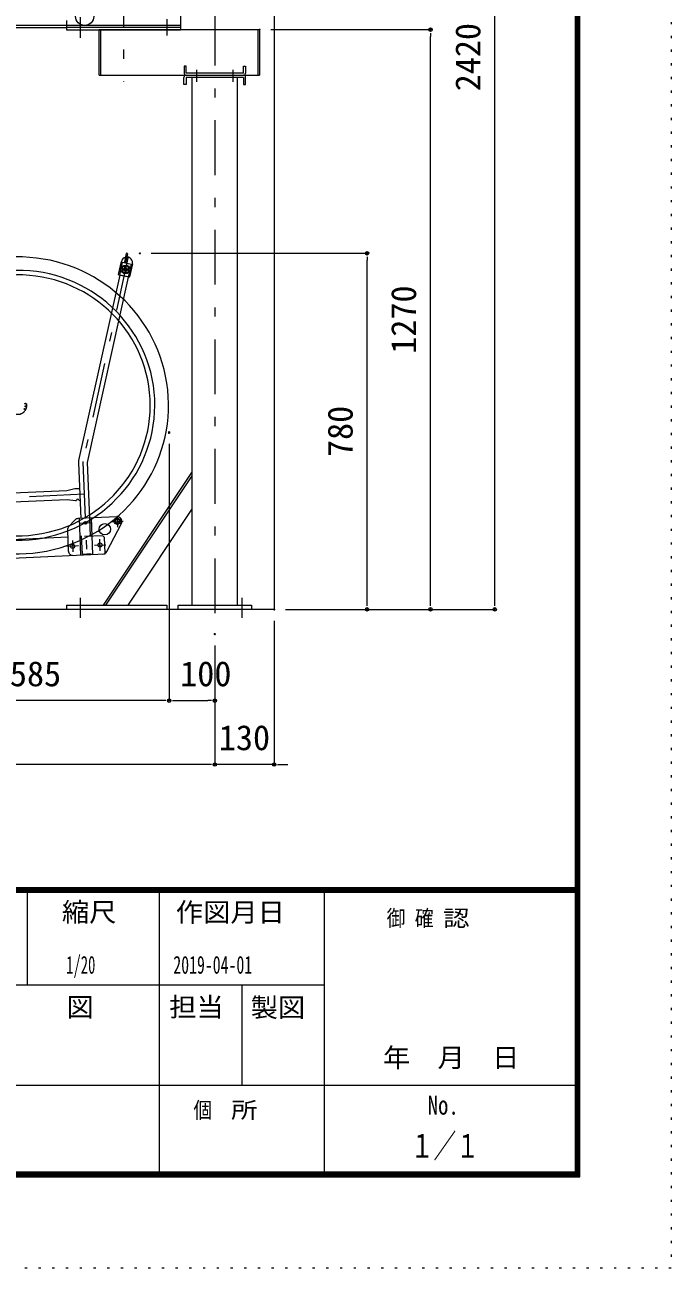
# Model space of a CAD drawing. Units: millimetres, scale not verified. Extents: x -5940 to 5940, y -4200 to 4200.
# Drawn here: x 4525 to 5940, y -4200 to -1476 of the extents above; entities that cross this region are included whole.
import ezdxf
from ezdxf.enums import TextEntityAlignment as Align

# ---------------------------------------------------------------- set-up
doc = ezdxf.new("R2010")
doc.units = ezdxf.units.MM
doc.header["$LTSCALE"] = 10
doc.header["$PDMODE"] = 32
doc.header["$PDSIZE"] = 2
for name, pattern in [('USER2', [24, 12, -5, 2, -5]), ('USER3', [25, 6, -5, 2, -5, 2, -5]), ('USER4', [3, 0.5, -2.5]), ('USER5', [10, 4, -6])]:
    doc.linetypes.add(name, pattern=pattern)
for name, color, linetype, lineweight in [('0-0_0', 7, 'Continuous', 18), ('0-2_2-0BOLD', 7, 'Continuous', 18), ('0-4_2-2CENTER', 3, 'USER2', 18), ('0-7_2-7RACK', 5, 'Continuous', 18), ('0-8_F-F', 5, 'Continuous', 18), ('0-9_F-E_J_ADD', 5, 'USER4', 18), ('0-A_CSLAYER3', 4, 'Continuous', 18), ('1-1_2ラック-Cラック奥', 7, 'Continuous', 18), ('1-8_2-03BODL', 2, 'Continuous', 18), ('1-A_3-GLEVEL', 5, 'Continuous', 18)]:
    doc.layers.add(name, color=color, linetype=linetype, lineweight=lineweight)
doc.layers.add('0-1_0-F', color=7, linetype='Continuous')
doc.layers.add('1-9_Defpoints', color=7, linetype='Continuous')
doc.styles.add('ＭＳ ゴシック', font='')
doc.styles.get('ＭＳ ゴシック').set_extended_font_data('MS Gothic')

# ---------------------------------------------------------------- blocks, each defined once
blk = doc.blocks.new('hb')
at = {"layer": '0-A_CSLAYER3', "color": 7}
for p, q in [((10805.87, 6485.58), (10805.87, 6434.88)), ((10555.87, 6454.89), (10555.87, 6434.88)), ((10555.87, 6434.88), (10805.87, 6434.88))]:
    blk.add_line(p, q, dxfattribs=at)
at = {"layer": '0-A_CSLAYER3', "color": 3}
for p, q in [((10585.87, 6462.45), (10585.87, 6417.23)), ((10775.87, 6457.91), (10775.87, 6422.08)), ((10805.87, 6443.99), (9485.99, 6443.99)), ((10805.87, 6439.38), (10555.87, 6439.38))]:
    blk.add_line(p, q, dxfattribs=at)
at = {"layer": '0-A_CSLAYER3', "color": 7}
blk.add_lwpolyline([(9495.87, 6442.58), (9495.87, 6439.38), (10555.87, 6439.38)], dxfattribs=at)
at = {"layer": '0-A_CSLAYER3', "color": 3}
blk.add_circle((10595.87, 6463.99), 20, dxfattribs=at)
blk = doc.blocks.new('jr')
at = {"layer": '1-8_2-03BODL', "color": 6}
for major_axis, start_param, end_param in [((330.2, 0), 3.5186118, 7.8245809), ((300.2, 0), 3.2669578, 7.8714325), ((290.2, 0), 3.267249, 7.8711438)]:
    blk.add_ellipse((17281.34, 6085.51), major_axis=major_axis, ratio=0.984808, start_param=start_param, end_param=end_param, dxfattribs=at)
at = {"layer": '1-8_2-03BODL', "color": 6, "linetype": 'USER3'}
for centre, major_axis, start_param, end_param in [((17281.34, 6085.51), (20, 0), 3.3803232, 7.7544159), ((17296.27, 6076.76), (1, 0), 6.2831853, 12.5663706), ((17298.31, 6088.55), (1, 0), 6.2831853, 12.5663706), ((17298.32, 6082.47), (1, 0), 6.2831853, 12.5663706)]:
    blk.add_ellipse(centre, major_axis=major_axis, ratio=0.984808, start_param=start_param, end_param=end_param, dxfattribs=at)
blk = doc.blocks.new('ccrh')
at = {"layer": '1-1_2ラック-Cラック奥', "color": 3, "linetype": 'USER2'}
for p, q in [((10715.84, 2791.69), (10616.34, 2342.86)), ((10697.42, 2766.35), (10721.83, 2760.94)), ((10616.12, 2340.39), (10624.93, 2138.58)), ((10619.15, 2270.95), (10259.5, 2255.25)), ((10609.39, 2207.97), (10634.37, 2209.06)), ((10679.33, 2211.02), (10704.3, 2212.11)), ((10691.27, 2224.06), (10692.36, 2199.08)), ((10606.58, 2157.8), (10581.6, 2156.71)), ((10593.55, 2169.74), (10594.64, 2144.76)), ((10641.55, 2159.32), (10666.52, 2160.42)), ((10654.58, 2147.38), (10653.49, 2172.36))]:
    blk.add_line(p, q, dxfattribs=at)
at = {"layer": '1-1_2ラック-Cラック奥'}
for p, q in [((10694.63, 2752.63), (10700.91, 2780.94)), ((10711.48, 2798.57), (10707.26, 2779.53)), ((10713.92, 2798.03), (10709.7, 2778.99)), ((10713.54, 2798.62), (10712.07, 2798.95)), ((10697.1, 2751.05), (10607.06, 2344.91)), ((10706.7, 2764.52), (10702.65, 2764.34)), ((10706.79, 2762.52), (10702.74, 2762.34)), ((10708.5, 2766.48), (10708.32, 2770.53)), ((10708.75, 2760.72), (10708.93, 2756.67)), ((10710.5, 2766.56), (10710.32, 2770.62)), ((10710.75, 2760.81), (10710.93, 2756.75)), ((10712.46, 2764.77), (10716.51, 2764.94)), ((10712.55, 2762.77), (10716.6, 2762.95)), ((10724.83, 2775.64), (10718.55, 2747.32)), ((10715.65, 2746.94), (10625.61, 2340.8)), ((10606.63, 2339.97), (10611.95, 2218.09)), ((10625.61, 2340.8), (10630.94, 2218.92)), ((10607.72, 2257.79), (10610.22, 2257.9)), ((10598.67, 2214.58), (10585.15, 2199.83)), ((10691.38, 2221.56), (10605.6, 2217.81)), ((10607.96, 2217.92), (10611.45, 2137.99)), ((10638.42, 2139.17), (10634.93, 2219.09)), ((10668.69, 2145.5), (10700.68, 2206.95)), ((10582.54, 2192.64), (10584.54, 2146.83)), ((10583.23, 2176.8), (10263.53, 2162.84)), ((9251.25, 2078.17), (10664.9, 2140.33)), ((10615.36, 2140.16), (10634.34, 2140.99)), ((10664.9, 2140.33), (10664.85, 2141.47))]:
    blk.add_line(p, q, dxfattribs=at)
at = {"layer": '1-1_2ラック-Cラック奥', "color": 3, "linetype": 'USER5'}
for p, q in [((10615.36, 2140.16), (10611.95, 2218.09)), ((10630.94, 2218.92), (10634.34, 2140.99)), ((10660.15, 2180.16), (10583.23, 2176.8)), ((10660.15, 2180.16), (10663.28, 2177.29)), ((10663.28, 2177.29), (10664.85, 2141.47))]:
    blk.add_line(p, q, dxfattribs=at)
blk.add_lwpolyline([(10697.1, 2751.05), (10703.38, 2779.37), (10721.93, 2775.25), (10715.65, 2746.94)], dxfattribs=at)
at = {"layer": '1-1_2ラック-Cラック奥'}
blk.add_lwpolyline([(10695.39, 2751.43), (10694.63, 2752.63), (10718.55, 2747.32), (10717.36, 2746.56)], close=True, dxfattribs=at)
for points in [[(10609.11, 2283.18), (10599.12, 2282.74), (10581.41, 2278.82), (10259.08, 2264.74)], [(10259.91, 2245.76), (10582.24, 2259.83), (10600.22, 2257.47), (10602.72, 2257.57)]]:
    blk.add_lwpolyline(points, dxfattribs=at)
for centre, radius in [((10709.62, 2763.64), 9.6), ((10709.62, 2763.64), 3.75), ((10621.88, 2208.51), 3.25), ((10664.54, 2194.36), 12.5), ((10691.81, 2211.57), 6.9), ((10691.81, 2211.57), 4.5), ((10594.09, 2157.25), 4.5), ((10654.03, 2159.87), 4.5)]:
    blk.add_circle(centre, radius, dxfattribs=at)
for centre, radius, start, end in [((10712.87, 2778.29), 12.25, 105.49456, 167.5), ((10711.97, 2798.46), 0.5, 77.5, 167.5), ((10712.87, 2778.29), 12.25, 347.5, 92.88514), ((10713.43, 2798.14), 0.5, 347.5, 77.5), ((10709.62, 2763.64), 7.6, 104.697, 170.303), ((10702.63, 2764.84), 0.5, 170.303, 272.5), ((10702.76, 2761.84), 0.5, 92.5, 194.697), ((10709.62, 2763.64), 7.6, 194.697, 260.303), ((10709.62, 2763.64), 3.05, 163.361, 201.639), ((10707.82, 2770.51), 0.5, 2.5, 104.697), ((10708.43, 2756.64), 0.5, 260.303, 2.5), ((10709.62, 2763.64), 3.05, 73.361, 111.639), ((10709.62, 2763.64), 3.05, 253.361, 291.639), ((10710.82, 2770.64), 0.5, 80.303, 182.5), ((10709.62, 2763.64), 7.6, 14.697, 80.303), ((10711.43, 2756.77), 0.5, 182.5, 284.697), ((10709.62, 2763.64), 7.6, 284.697, 350.303), ((10709.62, 2763.64), 3.05, 343.361, 21.639), ((10716.49, 2765.44), 0.5, 272.5, 14.697), ((10716.62, 2762.45), 0.5, 350.303, 92.5), ((10625.61, 2340.8), 19, 167.5, 182.5), ((10605.22, 2257.68), 2.5, 2.5, 182.5), ((10606.04, 2207.82), 10, 92.5, 137.5), ((10691.81, 2211.57), 10, 332.5, 92.5), ((10592.53, 2193.08), 10, 137.5, 182.5), ((10594.53, 2147.26), 10, 182.5, 272.5), ((10659.82, 2150.11), 10, 272.5, 332.5)]:
    blk.add_arc(centre, radius, start, end, dxfattribs=at)
at = {"layer": '1-1_2ラック-Cラック奥', "color": 3, "linetype": 'USER2'}
blk.add_arc((10625.61, 2340.8), 9.5, 167.5, 182.5, dxfattribs=at)
blk = doc.blocks.new('_DOT')
at = {"layer": '0-0_0', "lineweight": 9}
for p, q in [((-0.5, 0), (-1, 0)), ((0.25, 0), (-0.25, 0))]:
    blk.add_line(p, q, dxfattribs=at)
blk.add_circle((0, 0), 0.25, dxfattribs=at)
blk = doc.blocks.new('D93')
at = {"layer": '1-9_Defpoints'}
for p in [(10780.87, 1831.17), (10195.87, 1433.27), (10195.87, 1243.27)]:
    blk.add_point(p, dxfattribs=at)
at = {"layer": '1-A_3-GLEVEL'}
for p, q in [((10780.87, 1806.17), (10780.87, 1243.27)), ((10195.87, 1408.27), (10195.87, 1243.27)), ((10765.87, 1243.27), (10210.87, 1243.27))]:
    blk.add_line(p, q, dxfattribs=at)
at = {"layer": '1-A_3-GLEVEL', "xscale": 15, "yscale": 15, "rotation": 180}
blk.add_blockref('_DOT', (10195.87, 1243.27), dxfattribs=at)
at = {"layer": '1-A_3-GLEVEL', "xscale": 15, "yscale": 15}
blk.add_blockref('_DOT', (10780.87, 1243.27), dxfattribs=at)
at = {"layer": '1-A_3-GLEVEL', "color": 7, "style": 'ＭＳ ゴシック'}
blk.add_text('585', height=54.99, dxfattribs=at).set_placement((10432.12, 1258.27), align=Align.BOTTOM_LEFT)
blk = doc.blocks.new('D95')
at = {"layer": '1-9_Defpoints'}
for p in [(10780.87, 1829.92), (10880.87, 1389.17), (10880.87, 1243.27)]:
    blk.add_point(p, dxfattribs=at)
at = {"layer": '1-A_3-GLEVEL'}
for p, q in [((10780.87, 1804.92), (10780.87, 1243.27)), ((10880.87, 1364.17), (10880.87, 1243.27)), ((10795.87, 1243.27), (10865.87, 1243.27))]:
    blk.add_line(p, q, dxfattribs=at)
at = {"layer": '1-A_3-GLEVEL', "xscale": 15, "yscale": 15, "rotation": 180}
blk.add_blockref('_DOT', (10780.87, 1243.27), dxfattribs=at)
at = {"layer": '1-A_3-GLEVEL', "xscale": 15, "yscale": 15}
blk.add_blockref('_DOT', (10880.87, 1243.27), dxfattribs=at)
at = {"layer": '1-A_3-GLEVEL', "color": 7, "style": 'ＭＳ ゴシック'}
blk.add_text('100', height=54.99, dxfattribs=at).set_placement((10805.02, 1258.27), align=Align.BOTTOM_LEFT)
blk = doc.blocks.new('D96')
at = {"layer": '1-9_Defpoints'}
for p in [(11010.87, 1443.27), (10880.87, 1389.17), (10880.87, 1103.27)]:
    blk.add_point(p, dxfattribs=at)
at = {"layer": '1-A_3-GLEVEL'}
for p, q in [((11010.87, 1418.27), (11010.87, 1103.27)), ((10880.87, 1364.17), (10880.87, 1103.27)), ((10865.87, 1103.27), (10850.87, 1103.27)), ((11010.87, 1103.27), (10880.87, 1103.27)), ((11025.87, 1103.27), (11040.87, 1103.27))]:
    blk.add_line(p, q, dxfattribs=at)
at = {"layer": '1-A_3-GLEVEL', "xscale": 15, "yscale": 15}
blk.add_blockref('_DOT', (10880.87, 1103.27), dxfattribs=at)
at = {"layer": '1-A_3-GLEVEL', "xscale": 15, "yscale": 15, "rotation": 180}
blk.add_blockref('_DOT', (11010.87, 1103.27), dxfattribs=at)
at = {"layer": '1-A_3-GLEVEL', "color": 7, "style": 'ＭＳ ゴシック'}
blk.add_text('130', height=54.99, dxfattribs=at).set_placement((10889.62, 1118.27), align=Align.BOTTOM_LEFT)
blk = doc.blocks.new('D97')
at = {"layer": '1-9_Defpoints'}
blk.add_point((10880.87, 1389.17), dxfattribs=at)
at = {"layer": '1-A_3-GLEVEL'}
for p, q in [((10880.87, 1364.17), (10880.87, 1103.27)), ((10865.87, 1103.27), (8845.87, 1103.27))]:
    blk.add_line(p, q, dxfattribs=at)
at = {"layer": '1-A_3-GLEVEL', "xscale": 15, "yscale": 15}
blk.add_blockref('_DOT', (10880.87, 1103.27), dxfattribs=at)
blk = doc.blocks.new('D102')
at = {"layer": '1-9_Defpoints'}
for p in [(10716.79, 2223.27), (11214.2, 2223.27), (11010.87, 1443.27)]:
    blk.add_point(p, dxfattribs=at)
at = {"layer": '1-A_3-GLEVEL'}
for p, q in [((10741.79, 2223.27), (11214.2, 2223.27)), ((11214.2, 1458.27), (11214.2, 2208.27)), ((11035.87, 1443.27), (11214.2, 1443.27))]:
    blk.add_line(p, q, dxfattribs=at)
at = {"layer": '1-A_3-GLEVEL', "xscale": 15, "yscale": 15}
for p, rotation in [((11214.2, 2223.27), 90), ((11214.2, 1443.27), 270)]:
    blk.add_blockref('_DOT', p, dxfattribs=dict(at, rotation=rotation))
at = {"layer": '1-A_3-GLEVEL', "color": 7, "style": 'ＭＳ ゴシック'}
blk.add_text('780', height=54.99, rotation=90, dxfattribs=at).set_placement((11199.2, 1777.02), align=Align.BOTTOM_LEFT)
blk = doc.blocks.new('D103')
at = {"layer": '1-9_Defpoints'}
for p in [(10978.87, 2713.27), (11353.15, 2713.27), (11010.87, 1443.27)]:
    blk.add_point(p, dxfattribs=at)
at = {"layer": '1-A_3-GLEVEL'}
for p, q in [((11003.87, 2713.27), (11353.15, 2713.27)), ((11353.15, 1458.27), (11353.15, 2698.27)), ((11035.87, 1443.27), (11353.15, 1443.27))]:
    blk.add_line(p, q, dxfattribs=at)
at = {"layer": '1-A_3-GLEVEL', "xscale": 15, "yscale": 15}
for p, rotation in [((11353.15, 2713.27), 90), ((11353.15, 1443.27), 270)]:
    blk.add_blockref('_DOT', p, dxfattribs=dict(at, rotation=rotation))
at = {"layer": '1-A_3-GLEVEL', "color": 7, "style": 'ＭＳ ゴシック'}
blk.add_text('1270', height=54.99, rotation=90, dxfattribs=at).set_placement((11338.15, 2003.27), align=Align.BOTTOM_LEFT)
blk = doc.blocks.new('D104')
at = {"layer": '1-9_Defpoints'}
for p in [(10498.64, 3863.27), (11493.85, 3863.27), (11010.87, 1443.27)]:
    blk.add_point(p, dxfattribs=at)
at = {"layer": '1-A_3-GLEVEL'}
for p, q in [((10523.64, 3863.27), (11493.85, 3863.27)), ((11493.85, 1458.27), (11493.85, 3848.27)), ((11035.87, 1443.27), (11493.85, 1443.27))]:
    blk.add_line(p, q, dxfattribs=at)
at = {"layer": '1-A_3-GLEVEL', "xscale": 15, "yscale": 15}
for p, rotation in [((11493.85, 3863.27), 90), ((11493.85, 1443.27), 270)]:
    blk.add_blockref('_DOT', p, dxfattribs=dict(at, rotation=rotation))
at = {"layer": '1-A_3-GLEVEL', "color": 7, "style": 'ＭＳ ゴシック'}
blk.add_text('2420', height=54.99, rotation=90, dxfattribs=at).set_placement((11478.85, 2578.27), align=Align.BOTTOM_LEFT)

msp = doc.modelspace()

# ---------------------------------------------------------------- linework, layer by layer
at = {"layer": '0-2_2-0BOLD', "color": 3, "linetype": 'USER2'}
msp.add_line((4940.87, -1445.29), (4940.87, -2810.83), dxfattribs=at)
at = {"layer": '0-2_2-0BOLD'}
for p, q in [((4687.87, -1586.73), (4687.87, -1486.73)), ((4690.87, -1486.73), (4690.87, -1586.73)), ((5035.87, -1586.73), (5035.87, -1486.73)), ((4687.87, -1586.73), (5038.87, -1586.73)), ((4890.87, -1591.23), (4890.87, -2747.73)), ((4990.87, -2747.73), (4990.87, -1591.23)), ((4696.87, -2747.73), (4890.87, -2456.73)), ((4890.87, -2463.95), (4701.68, -2747.73)), ((4750.96, -2747.73), (4890.87, -2537.87)), ((4615.87, -2747.73), (4615.87, -2756.73))]:
    msp.add_line(p, q, dxfattribs=at)
for points in [[(4687.87, -1486.73), (5038.87, -1486.73), (5038.87, -1586.73)], [(5003.37, -1582.23), (4878.37, -1582.23), (4878.37, -1566.73), (4873.87, -1566.73), (4873.87, -1582.23)], [(5003.37, -1582.23), (5003.37, -1566.73), (5007.87, -1566.73), (5007.87, -1582.23)], [(5003.87, -1591.23), (4877.87, -1591.23), (4877.87, -1606.73), (4873.37, -1606.73), (4873.37, -1591.23)], [(5003.87, -1591.23), (5003.87, -1606.73), (5008.37, -1606.73), (5008.37, -1591.23)], [(4615.87, -2747.73), (4835.87, -2747.73), (4835.87, -2756.73)], [(4860.87, -2756.73), (4860.87, -2747.73), (5020.87, -2747.73), (5020.87, -2756.73)]]:
    msp.add_lwpolyline(points, dxfattribs=at)
for centre, start, end in [((4877.87, -1591.23), 90, 180), ((4878.37, -1582.23), 180, 270), ((5003.37, -1582.23), 270, 0), ((5003.87, -1591.23), 0, 90)]:
    msp.add_arc(centre, 4.5, start, end, dxfattribs=at)
at = {"layer": '0-4_2-2CENTER'}
for p, q in [((4740.87, -1360.31), (4740.87, -1601.14)), ((4900.87, -1574.54), (4900.87, -1601.14)), ((4980.87, -1601.14), (4980.87, -1574.54)), ((4645.87, -2731.6), (4645.87, -2775.63)), ((5000.87, -2775.63), (5000.87, -2731.6))]:
    msp.add_line(p, q, dxfattribs=at)
at = {"layer": '0-7_2-7RACK'}
msp.add_lwpolyline([(5070.87, -346.73), (5070.87, -2756.73), (1143.88, -2756.73)], dxfattribs=at)
at = {"layer": '0-8_F-F'}
for p, q in [((-5730, -3366), (5730, -3366)), ((5730, -3367), (-5730, -3367)), ((-5730, -3368), (5730, -3368)), ((5730, -3369), (-5730, -3369)), ((-5730, -3370), (5730, -3370)), ((5730, -3371), (-5730, -3371)), ((-5730, -3372), (5730, -3372)), ((5730, -3373), (-5730, -3373)), ((-5730, -3374), (5730, -3374)), ((5730, -3375), (-5730, -3375)), ((-5730, -3376), (5730, -3376)), ((4530, -3376), (4530, -3580)), ((4820, -4000), (4820, -3376)), ((5180, -3376), (5180, -4000)), ((5180, -3580), (3080, -3580)), ((5000, -3580), (5000, -3800)), ((5740, -3800), (3080, -3800))]:
    msp.add_line(p, q, dxfattribs=at)
for points in [[(5740, 4040), (-5740, 4040), (-5740, -4000), (5740, -4000)], [(5739, 4039), (5739, -3999), (-5739, -3999), (-5739, 4039)], [(5738, 4038), (5738, -3998), (-5738, -3998), (-5738, 4038)], [(5737, 4037), (5737, -3997), (-5737, -3997), (-5737, 4037)], [(5736, 4036), (5736, -3996), (-5736, -3996), (-5736, 4036)], [(5735, 4035), (5735, -3995), (-5735, -3995), (-5735, 4035)], [(5734, 4034), (5734, -3994), (-5734, -3994), (-5734, 4034)], [(5733, 4033), (5733, -3993), (-5733, -3993), (-5733, 4033)], [(5732, 4032), (5732, -3992), (-5732, -3992), (-5732, 4032)], [(5731, 4031), (5731, -3991), (-5731, -3991), (-5731, 4031)], [(5730, 4030), (5730, -3990), (-5730, -3990), (-5730, 4030)]]:
    msp.add_lwpolyline(points, close=True, dxfattribs=at)
at = {"layer": '0-9_F-E_J_ADD'}
msp.add_lwpolyline([(5940, 4200), (5940, -4200), (-5940, -4200), (-5940, 4200)], close=True, dxfattribs=at)

# ---------------------------------------------------------------- block references
at = {"layer": '0-0_0'}
for name, p in [('hb', (-5940, -7921.62)), ('ccrh', (-5964.45, -4775.65))]:
    msp.add_blockref(name, p, dxfattribs=at)
at = {"layer": '0-0_0', "rotation": 2.52}
msp.add_blockref('jr', (-12487.76, -9149.22), dxfattribs=at)
at = {"layer": '1-A_3-GLEVEL'}
for name in ['D104', 'D103', 'D102', 'D93', 'D95', 'D97', 'D96']:
    msp.add_blockref(name, (-5940, -4200), dxfattribs=at)

# ---------------------------------------------------------------- texts
at = {"layer": '0-1_0-F', "style": 'ＭＳ ゴシック'}
for s, height, width, p in [('1/20', 39.07, 0.6, (4615.47, -3566.68)), ('2019-04-01', 39.07, 0.65, (4850, -3566.68)), ('１／１', 52.1, 0.7, (5370, -3973.8))]:
    msp.add_text(s, height=height, dxfattribs=dict(at, width=width)).set_placement(p, align=Align.BOTTOM_LEFT)
at = {"layer": '0-8_F-F', "color": 7, "style": 'ＭＳ ゴシック'}
for s, height, width, p in [('縮尺', 41.68, 1.05, (4606, -3453.32)), ('作図月日', 41.68, 1.05, (4855.56, -3453.72)), ('御 ', 35.43, 0.85, (5317.1, -3461.77)), ('確 ', 35.43, 0.85, (5378.86, -3461.77)), ('認', 35.43, 1.2, (5440.61, -3461.77)), ('検\u3000\u3000図', 41.68, 1.05, (4437, -3661.32)), ('担当', 41.68, 1.05, (4841, -3661.32)), ('製図', 41.68, 1.05, (5019.39, -3662.3)), ('\u3000年\u3000月\u3000日', 41.68, 1.05, (5249.5, -3772.09)), ('個  ', 35.43, 0.85, (4894, -3882)), ('所', 35.43, 1.2, (4976.34, -3882)), ('No.', 41.68, 0.8, (5407, -3876.32))]:
    msp.add_text(s, height=height, dxfattribs=dict(at, width=width)).set_placement(p, align=Align.BOTTOM_LEFT)

doc.saveas('drawing.dxf')
